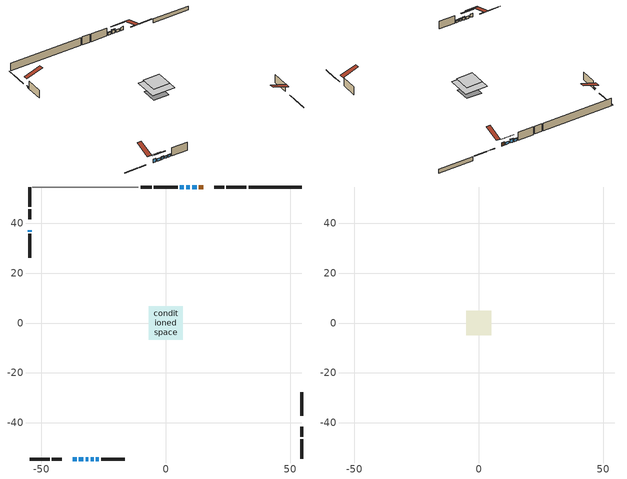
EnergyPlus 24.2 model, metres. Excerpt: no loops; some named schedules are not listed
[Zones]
conditioned space
 floor outside (Floor1 construction): -2.04,-2.04 -2.04,2.04 2.04,2.04 2.04,-2.04 z0.61
 floor adiabatic (AdiabaticFloorConstruction): -6.75,-6.75 -6.75,6.75 6.75,6.75 6.75,-6.75 z3.05
 floor foundation (Slab1 construction): -4.58,-4.58 -4.58,4.58 4.58,4.58 4.58,-4.58 z-1.83
 wall outside (RimJoist1 construction): 32.4,54.66 24.4,54.66 / -54.66,-54.66 -46.66,-54.66 / -54.66,54.66 -54.66,46.66 / 54.66,-54.66 54.66,-46.66 z0.61:0.91
 wall outside (RimJoist2 construction): 23.47,54.66 19.47,54.66 / -45.73,-54.66 -41.73,-54.66 / -54.66,45.73 -54.66,41.73 / 54.66,-45.73 54.66,-41.73 z0.61:0.91
 wall outside (AdiabaticWallConstruction 1): 15.07,54.66 13.33,54.66 z0.61:2.64
 wall outside (AdiabaticWallConstruction): 12.4,54.66 10.62,54.66 / -34.88,-54.66 -33.1,-54.66 / -32.17,-54.66 -31.15,-54.66 / 7.24,54.66 5.72,54.66 z0.61:2.13; -54.66,37.33 -54.66,36.72 z0.61:1.37; -37.33,-54.66 -35.81,-54.66 / 9.7,54.66 8.17,54.66 z0.61:2.74; -30.23,-54.66 -29,-54.66 / -28.08,-54.66 -26.86,-54.66 z0.61:1.83
 wall outside (Wall1 construction): 4.79,54.66 -4.72,54.66 / -25.93,-54.66 -16.41,-54.66 / -54.66,35.79 -54.66,26.28 / 54.66,-37.33 54.66,-27.82 z0.61:5.49
 wall foundation (FoundationWall1 construction): 54.66,54.66 33.33,54.66 z-1.83:0.61
 wall othersidecoefficients (Wall3 construction): -5.65,54.66 -10.08,54.66 z0.61:5.49
 wall adiabatic (Wall4 construction): -11.01,54.66 -53.73,54.66 z0.61:5.49
 window (WindowConstruction): 12.4,54.66 10.62,54.66 z0.61:2.13
 window (WindowConstruction 8): -54.66,37.33 -54.66,36.72 z0.61:1.37
 window (WindowConstruction 1): -37.33,-54.66 -35.81,-54.66 z0.61:2.74
 window (WindowConstruction 2): -34.88,-54.66 -33.1,-54.66 z0.61:2.13
 window (WindowConstruction 3): -32.17,-54.66 -31.15,-54.66 z0.61:2.13
 window (WindowConstruction 4): 9.7,54.66 8.17,54.66 z0.61:2.74
 window (WindowConstruction 5): 7.24,54.66 5.72,54.66 z0.61:2.13
 window (WindowConstruction 6): -30.22,-54.66 -29,-54.66 z0.61:1.83
 window (WindowConstruction 7): -28.08,-54.66 -26.86,-54.66 z0.61:1.83
 door (Door): 15.07,54.66 13.33,54.66 z0.61:2.64
 ceiling adiabatic (AdiabaticFloorConstruction): 6.75,-6.75 6.75,6.75 -6.75,6.75 -6.75,-6.75 z3.05
attic - vented
 floor to conditioned space (Floor2 construction Reversed): -4.95,-4.95 -4.95,4.95 4.95,4.95 4.95,-4.95 z5.49
 roof outside (Roof1 construction): 15.99,54.66,5.49 15.99,45.01,8.7 18.54,45.01,8.7 18.54,54.66,5.49; -38.26,-54.66,5.49 -38.26,-45.01,8.7 -40.8,-45.01,8.7 -40.8,-54.66,5.49; -54.66,38.26,5.49 -45.01,38.26,8.7 -45.01,40.8,8.7 -54.66,40.8,5.49; 54.66,-38.26,5.49 45.01,-38.26,8.7 45.01,-40.8,8.7 54.66,-40.8,5.49
shading: 7.57,54.66 15.45,54.66 15.45,54.96 7.57,54.96 z5.19; -54.66,36.42 -54.66,37.63 -54.96,37.63 -54.96,36.42 z1.67; -32.76,-54.66 -40.38,-54.66 -40.38,-54.96 -32.76,-54.96 z5.79; -30.05,-54.66 -37.93,-54.66 -37.93,-54.96 -30.05,-54.96 z5.19; -30.85,-54.66 -32.47,-54.66 -32.47,-54.96 -30.85,-54.96 z2.43; 7.87,54.66 9.99,54.66 9.99,54.96 7.87,54.96 z3.04; 5.42,54.66 7.54,54.66 7.54,54.96 5.42,54.96 z2.43; -28.71,-54.66 -30.52,-54.66 -30.52,-54.96 -28.71,-54.96 z2.13; -26.56,-54.66 -28.37,-54.66 -28.37,-54.96 -26.56,-54.96 z2.13
[Building]
Building 1: Terrain=Suburbs
[Site:Location]
Toronto City Centre_ON: Latitude {deg}=43.63; Longitude {deg}=-79.39; Time Zone {hr}=-5; Elevation {m}=77; Keep Site Location Information=Yes
[Site:GroundTemperature:Shallow]
5.01852, 3.26908, 3.12898, 3.95918, 7.29196, 10.6092, 13.4851, 15.3069, 15.4617, 13.9799, 11.1774, 7.9619
[Site:WaterMainsTemperature]
Calculation Method=Schedule; Temperature Schedule=mains temperature schedule
[Material] Roughness=Rough; Thermal Absorptance=0.9
Name | Thickness {m} | Conductivity {W/m-K} | Density {kg/m3} | Specific Heat {J/kg-K} | Solar Absorptance | Visible Absorptance
asphalt or fiberglass shingles | 0.00635 | 0.162714 | 1121.4 | 1465.45 | 0.4 | 0.4
ceiling stud and cavity | 0.1397 | 0.0798161 | 65.682 | 1177.47 | 0.7 | 0.7
concrete 4.0 in. | 0.1016 | 1.803125 | 2242.8 | 837.4 | 0.7 | 0.7
concrete 8.0 in. | 0.2032 | 1.803125 | 2242.8 | 837.4 | 0.7 | 0.7
door material | 0.04445 | 0.053851 | 512.64 | 1214.23 | 0.7 | 0.7
exterior vertical ins | 0.0460229 | 0.029427 | 32.04 | 1214.23 | 0.7 | 0.7
floor covering | 0.0127 | 0.0433444 | 54.468 | 1339.84 | 0.6 | 0.6
floor rigid ins | 0.051816 | 0.029427 | 32.04 | 1214.23 | 0.7 | 0.7
floor rigid ins 1; wall rigid ins | 0.512978 | 0.029427 | 32.04 | 1214.23 | 0.7 | 0.7
floor stud and cavity | 0.1397 | 0.326227 | 92.3553 | 1139.71 | 0.7 | 0.7
floor stud and cavity 1 | 0.1397 | 1.75129 | 37.0049 | 1207.88 | 0.7 | 0.7
furniture material conditioned space 1 | 0.1524 | 0.115458 | 640.8 | 1214.23 | 0.6 | 0.6
gypsum board | 0.0127 | 0.160291 | 801 | 837.4 | 0.6 | 0.6
gypsum board 1 | 0.0127 | 0.160291 | 801 | 837.4 | 0.7 | 0.7
osb sheathing 0.5 in. | 0.0127 | 0.115458 | 512.64 | 1214.23 | 0.7 | 0.7
osb sheathing 0.5 in. 1 | 0.0127 | 0.115458 | 512.64 | 1214.23 | 0.4 | 0.4
osb sheathing 0.75 in. | 0.01905 | 0.115458 | 512.64 | 1214.23 | 0.7 | 0.7
osb sheathing 2.0 in. | 0.0508 | 0.115458 | 512.64 | 1214.23 | 0.7 | 0.7
rim joist stud and cavity | 0.0508 | 0.0451784 | 125.044 | 1163.47 | 0.6 | 0.6
rim joist stud and cavity 1 | 0.0508 | 0.0293914 | 125.044 | 1163.47 | 0.6 | 0.6
wall stud and cavity | 0.1397 | 0.0804648 | 139.0536 | 1170.24 | 0.7 | 0.7
wall stud and cavity 1 | 0.1397 | 0.0741102 | 139.0536 | 1170.24 | 0.7 | 0.7
wall stud and cavity 2 | 0.1397 | 0.0735604 | 139.0536 | 1170.24 | 0.7 | 0.7
wall stud and cavity 3 | 0.0889 | 0.380278 | 52.3479 | 1209.89 | 0.7 | 0.7
wall stud and cavity 4 | 0.0889 | 0.391764 | 83.0341 | 1211.67 | 0.7 | 0.7
wood siding | 0.0254 | 0.102417 | 544.68 | 1172.36 | 0.4 | 0.4
wood siding 1; wood siding 2; wood siding 3 | 0.0254 | 0.102417 | 544.68 | 1172.36 | 0.7 | 0.7
[WindowMaterial:SimpleGlazingSystem]
Name | U-Factor {W/m2-K} | Solar Heat Gain Coefficient
WindowMaterial | 2.38646 | 0.64
WindowMaterial 1 | 2.48015 | 0.59
WindowMaterial 2 | 2.506837 | 0.57
WindowMaterial 3 | 2.56305 | 0.57
WindowMaterial 4 | 2.45346 | 0.59
WindowMaterial 5 | 2.597685 | 0.53
WindowMaterial 6 | 2.438701 | 0.62
WindowMaterial 7 | 2.78676 | 0.41
[Construction]
AdiabaticFloorConstruction: floor stud and cavity 1, floor rigid ins 1, osb sheathing 0.75 in., floor covering
AdiabaticWallConstruction: wood siding 2, wall rigid ins, wall stud and cavity 3, gypsum board
AdiabaticWallConstruction 1: wood siding 3, wall rigid ins, wall stud and cavity 3, gypsum board
Door: door material
Floor1 construction: floor stud and cavity, floor rigid ins, osb sheathing 0.75 in., floor covering
Floor2 construction Reversed: gypsum board, ceiling stud and cavity
FoundationWall1 construction: concrete 8.0 in., gypsum board 1
furniture construction conditioned space 1: furniture material conditioned space 1
PartitionWallConstruction: gypsum board, wall stud and cavity 4, gypsum board
RimJoist1 construction: wood siding 1, osb sheathing 2.0 in., rim joist stud and cavity
RimJoist2 construction: wood siding 1, osb sheathing 2.0 in., rim joist stud and cavity 1
Roof1 construction: asphalt or fiberglass shingles
Slab1 construction: concrete 4.0 in.
Wall1 construction: wood siding, osb sheathing 0.5 in., wall stud and cavity, gypsum board
Wall3 construction: osb sheathing 0.5 in. 1, wall stud and cavity 1, gypsum board
Wall4 construction: osb sheathing 0.5 in. 1, wall stud and cavity 2, gypsum board
WindowConstruction: WindowMaterial
WindowConstruction 1; WindowConstruction 4: WindowMaterial 1
WindowConstruction 2: WindowMaterial 2
WindowConstruction 3: WindowMaterial 3
WindowConstruction 5: WindowMaterial 4
WindowConstruction 6: WindowMaterial 5
WindowConstruction 7: WindowMaterial 6
WindowConstruction 8: WindowMaterial 7
[Zone] Multiplier=1; Part of Total Floor Area=Yes
Name | Volume {m3}
attic - vented | 51.2175
conditioned space | 648.8
[Space]
Name | Zone | Volume {m3}
attic - vented 1 | attic - vented | 51.2175
conditioned space 1 | conditioned space | 648.8
[ZoneInfiltration:EffectiveLeakageArea]
infil attic - vented 1: Zone or Space=attic - vented 1; Schedule=Always On Discrete; Effective Air Leakage Area {cm2}=4130.95; Stack Coefficient=0.000223624; Wind Coefficient=1.01037e-05
[ZoneMixing]
whole house fan mix: Zone or Space=attic - vented; Schedule=Always On Continuous; Design Flow Rate Calculation Method=Flow/Zone; Design Flow Rate {m3/s}=0; Source Zone or Space=conditioned space
[SurfaceProperty:ExposedFoundationPerimeter]
Slab1: Exposed Perimeter Calculation Method=TotalExposedPerimeter; Total Exposed Perimeter {m}=21.336
[SurfaceProperty:OtherSideCoefficients]
other non-freezing space: Combined Convective/Radiative Film Coefficient {W/m2-K}=8.35; Constant Temperature Coefficient=1; External Dry-Bulb Temperature Coefficient=0; Ground Temperature Coefficient=0; Wind Speed Coefficient=0; Zone Air Temperature Coefficient=0; Constant Temperature Schedule=other non-freezing space; Previous Other Side Temperature Coefficient=0
[InternalMass] Zone or ZoneList=conditioned space; Space or SpaceList=conditioned space 1
Name | Construction | Surface Area {m2}
furniture mass conditioned space 1 | furniture construction conditioned space 1 | 113.12
partition wall mass | PartitionWallConstruction | 282.8
[Lights]
interior lighting: Zone or ZoneList or Space or SpaceList=conditioned space 1; Schedule=interior lighting schedule; Design Level Calculation Method=LightingLevel; Lighting Level {W}=343.2; Return Air Fraction=0; Fraction Radiant=0.6; Fraction Visible=0.2; Fraction Replaceable=1
[People]
occupants: Zone or ZoneList or Space or SpaceList=conditioned space 1; Number of People Schedule=occupants schedule; Number of People Calculation Method=People; Number of People=3; Fraction Radiant=0.314171; Sensible Heat Fraction=0.56303; Activity Level Schedule=occupants activity schedule; Carbon Dioxide Generation Rate {m3/s-W}=0; Enable ASHRAE 55 Comfort Warnings=No; Mean Radiant Temperature Calculation Type=EnclosureAveraged
[ElectricEquipment] Zone or ZoneList or Space or SpaceList=conditioned space 1; Design Level Calculation Method=EquipmentLevel
Name | Schedule | Design Level {W} | Fraction Latent | Fraction Radiant | Fraction Lost
clothes dryer | clothes dryer schedule | 140.772 | 0.015 | 0.081 | 0.85
clothes washer | clothes washer schedule | 32.1985 | 0.03 | 0.162 | 0.7
cooking range | cooking range schedule | 208.969 | 0.08 | 0.432 | 0.2
dishwasher | dishwasher schedule | 66.8632 | 0.3 | 0.18 | 0.4
fridge | fridge schedule | 72.9452 | 0 | 0.6 | 0
mech vent bath fan 0 | mech vent bath fan 0 schedule | 50.2 | 0 | 0 | 1
mech vent house fan | mech vent house fan schedule | 0 | 0 | 0 | 1
mech vent house fan cfis | mech vent house fan cfis schedule | 0 | 0 | 0 | 0
mech vent range fan 0 | mech vent range fan 0 schedule | 57 | 0 | 0 | 1
misc plug loads | misc plug loads schedule | 494.7 | 0.045 | 0.513 | 0.1
whole house fan | Always On Discrete | 0 | 0 | 0 | 1
[OtherEquipment] Zone or ZoneList or Space or SpaceList=conditioned space 1; Design Level Calculation Method=EquipmentLevel
Name | Fuel Type | Schedule | Design Level {W} | Fraction Latent | Fraction Radiant | Fraction Lost
clothes dryer 1 | Electricity | clothes dryer schedule | 0 | 0.015 | 0.081 | 0.85
cooking range 1 | Electricity | cooking range schedule | 0 | 0.08 | 0.432 | 0.2
general water use latent | None | general water use schedule | 59.3978 | 1 | 0 | 0
general water use sensible | None | general water use schedule | -58.539 | 0 | 0.6 | 0
mech vent house fan latent load | None | Always On Discrete | 0 | 1 | 0 | 0
mech vent house fan sensible load | None | Always On Discrete | 0 | 0 | 0 | 0
water heater energy adjustment1 | NaturalGas | Always On Discrete | 0.01 | 0 | 0 | 1
[ZoneInfiltration:DesignFlowRate] Zone or ZoneList or Space or SpaceList=conditioned space 1; Schedule=Always On Discrete; Design Flow Rate Calculation Method=Flow/Zone; Design Flow Rate {m3/s}=0
infil flow; natural vent flow; whole house fan flow
[AvailabilityManager:Scheduled]
central ac and furnace airloop Availability Manager: Schedule=Always On Discrete
[Foundation:Kiva]
Foundation Kiva 1: Initial Indoor Air Temperature {C}=18; Wall Height Above Grade {m}=0.609996; Wall Depth Below Slab {m}=0.2032; Custom Block Material Name 1=exterior vertical ins; Custom Block Depth 1 {m}=2.43998; Custom Block X Position 1 {m}=0.2159; Custom Block Z Position 1 {m}=0
[Foundation:Kiva:Settings]
Soil Conductivity {W/m-K}=0.849921; Soil Density {kg/m3}=1842.3; Soil Specific Heat {J/kg-K}=418.7; Ground Solar Absorptivity=0.9; Ground Thermal Absorptivity=0.9; Ground Surface Roughness {m}=0.03; Far-Field Width {m}=40; Deep-Ground Boundary Condition=ZeroFlux; Deep-Ground Depth {m}=40; Minimum Cell Dimension {m}=0.2; Maximum Cell Growth Coefficient=3; Simulation Timestep=Timestep
[Exterior:Lights]
exterior lighting: Schedule=exterior lighting schedule; Design Level {W}=75.6
[EnergyManagementSystem:GlobalVariable]
central_ac_and_furnace_airloop_Fan_RTF
infil_program_Qfan
infil_program_Qinf
natural_vent_program_Qnv
natural_vent_program_Qwhf
[EnergyManagementSystem:Sensor]
Name | Output:Variable or Output:Meter Index Key | Output:Variable or Output:Meter
airflow_gain | infil flow | Infiltration Sensible Heat Gain Energy
airflow_gain_1 | natural vent flow | Infiltration Sensible Heat Gain Energy
airflow_gain_2 | whole house fan flow | Infiltration Sensible Heat Gain Energy
airflow_loss | infil flow | Infiltration Sensible Heat Loss Energy
airflow_loss_1 | natural vent flow | Infiltration Sensible Heat Loss Energy
airflow_loss_2 | whole house fan flow | Infiltration Sensible Heat Loss Energy
clg_load_cond |  | Cooling:EnergyTransfer:Zone:CONDITIONED SPACE
clg_sp_s; clg_sp_s_1 | cooling setpoint | Schedule Value
clothes_dryer_exhaust_0_sch_s | clothes dryer exhaust 0 schedule | Schedule Value
cool_season | cooling season schedule | Schedule Value
htg_load_cond |  | Heating:EnergyTransfer:Zone:CONDITIONED SPACE
htg_sp_s; htg_sp_s_1 | heating setpoint | Schedule Value
ig_ee_conv | clothes dryer | Electric Equipment Convective Heating Energy
ig_ee_conv_2 | cooking range | Electric Equipment Convective Heating Energy
ig_ee_conv_4 | fridge | Electric Equipment Convective Heating Energy
ig_ee_conv_5 | misc plug loads | Electric Equipment Convective Heating Energy
ig_ee_conv_6 | whole house fan | Electric Equipment Convective Heating Energy
ig_ee_rad | clothes dryer | Electric Equipment Radiant Heating Energy
ig_ee_rad_2 | cooking range | Electric Equipment Radiant Heating Energy
ig_ee_rad_4 | fridge | Electric Equipment Radiant Heating Energy
ig_ee_rad_5 | misc plug loads | Electric Equipment Radiant Heating Energy
ig_ee_rad_6 | whole house fan | Electric Equipment Radiant Heating Energy
ig_lgt_conv | interior lighting | Lights Convective Heating Energy
ig_lgt_rad | interior lighting | Lights Radiant Heating Energy
ig_lgt_vis | interior lighting | Lights Visible Radiation Heating Energy
ig_oe_conv | clothes dryer 1 | Other Equipment Convective Heating Energy
ig_oe_conv_1 | cooking range 1 | Other Equipment Convective Heating Energy
ig_oe_conv_2 | general water use latent | Other Equipment Convective Heating Energy
ig_oe_conv_3 | general water use sensible | Other Equipment Convective Heating Energy
ig_oe_conv_4 | water heater energy adjustment1 | Other Equipment Convective Heating Energy
ig_oe_rad | clothes dryer 1 | Other Equipment Radiant Heating Energy
ig_oe_rad_1 | cooking range 1 | Other Equipment Radiant Heating Energy
ig_oe_rad_2 | general water use latent | Other Equipment Radiant Heating Energy
ig_oe_rad_3 | general water use sensible | Other Equipment Radiant Heating Energy
ig_oe_rad_4 | water heater energy adjustment1 | Other Equipment Radiant Heating Energy
ig_ppl_conv | occupants | People Convective Heating Energy
ig_ppl_rad | occupants | People Radiant Heating Energy
im_conv | furniture mass conditioned space 1 | Surface Inside Face Convection Heat Gain Energy
im_conv_1 | partition wall mass | Surface Inside Face Convection Heat Gain Energy
im_ig | furniture mass conditioned space 1 | Surface Inside Face Internal Gains Radiation Heat Gain Energy
im_ig_1 | partition wall mass | Surface Inside Face Internal Gains Radiation Heat Gain Energy
im_lgt | furniture mass conditioned space 1 | Surface Inside Face Lights Radiation Heat Gain Energy
im_lgt_1 | partition wall mass | Surface Inside Face Lights Radiation Heat Gain Energy
im_sol | furniture mass conditioned space 1 | Surface Inside Face Solar Radiation Heat Gain Energy
im_sol_1 | partition wall mass | Surface Inside Face Solar Radiation Heat Gain Energy
im_surf | furniture mass conditioned space 1 | Surface Inside Face Net Surface Thermal Radiation Heat Gain Energy
im_surf_1 | partition wall mass | Surface Inside Face Net Surface Thermal Radiation Heat Gain Energy
mech_vent_bath_fan_0_sch_s | mech vent bath fan 0 schedule | Schedule Value
mech_vent_range_fan_0_sch_s | mech vent range fan 0 schedule | Schedule Value
mv_conv | mech vent bath fan 0 | Electric Equipment Convective Heating Energy
mv_conv_1 | mech vent house fan | Electric Equipment Convective Heating Energy
mv_conv_2 | mech vent house fan cfis | Electric Equipment Convective Heating Energy
mv_conv_3 | mech vent range fan 0 | Electric Equipment Convective Heating Energy
mv_conv_4 | mech vent house fan latent load | Other Equipment Convective Heating Energy
mv_conv_5 | mech vent house fan sensible load | Other Equipment Convective Heating Energy
mv_rad | mech vent bath fan 0 | Electric Equipment Radiant Heating Energy
mv_rad_1 | mech vent house fan | Electric Equipment Radiant Heating Energy
mv_rad_2 | mech vent house fan cfis | Electric Equipment Radiant Heating Energy
mv_rad_3 | mech vent range fan 0 | Electric Equipment Radiant Heating Energy
mv_rad_4 | mech vent house fan latent load | Other Equipment Radiant Heating Energy
mv_rad_5 | mech vent house fan sensible load | Other Equipment Radiant Heating Energy
natural_vent_s | natural vent schedule | Schedule Value
oa_temp |  | Site Outdoor Air Drybulb Temperature
out_pb_s |  | Site Outdoor Air Barometric Pressure
out_wt_s |  | Site Outdoor Air Humidity Ratio
site_vw_s |  | Site Wind Speed
ss_back_out | Window1 | Surface Window Shortwave from Zone Back Out Window Heat Transfer Rate
ss_back_out_1 | Window10 | Surface Window Shortwave from Zone Back Out Window Heat Transfer Rate
ss_back_out_2 | Window2 | Surface Window Shortwave from Zone Back Out Window Heat Transfer Rate
ss_back_out_3 | Window3 | Surface Window Shortwave from Zone Back Out Window Heat Transfer Rate
ss_back_out_4 | Window4 | Surface Window Shortwave from Zone Back Out Window Heat Transfer Rate
ss_back_out_5 | Window5 | Surface Window Shortwave from Zone Back Out Window Heat Transfer Rate
ss_back_out_6 | Window6 | Surface Window Shortwave from Zone Back Out Window Heat Transfer Rate
ss_back_out_7 | Window8 | Surface Window Shortwave from Zone Back Out Window Heat Transfer Rate
ss_back_out_8 | Window9 | Surface Window Shortwave from Zone Back Out Window Heat Transfer Rate
ss_conv | Door1 | Surface Inside Face Convection Heat Gain Energy
ss_conv_1 | Window1 | Surface Inside Face Convection Heat Gain Energy
ss_conv_2 | Window10 | Surface Inside Face Convection Heat Gain Energy
ss_conv_3 | Window2 | Surface Inside Face Convection Heat Gain Energy
ss_conv_4 | Window3 | Surface Inside Face Convection Heat Gain Energy
ss_conv_5 | Window4 | Surface Inside Face Convection Heat Gain Energy
ss_conv_6 | Window5 | Surface Inside Face Convection Heat Gain Energy
ss_conv_7 | Window6 | Surface Inside Face Convection Heat Gain Energy
ss_conv_8 | Window8 | Surface Inside Face Convection Heat Gain Energy
ss_conv_9 | Window9 | Surface Inside Face Convection Heat Gain Energy
ss_ig | Door1 | Surface Inside Face Internal Gains Radiation Heat Gain Energy
ss_ig_1 | Window1 | Surface Inside Face Internal Gains Radiation Heat Gain Energy
ss_ig_2 | Window10 | Surface Inside Face Internal Gains Radiation Heat Gain Energy
ss_ig_3 | Window2 | Surface Inside Face Internal Gains Radiation Heat Gain Energy
ss_ig_4 | Window3 | Surface Inside Face Internal Gains Radiation Heat Gain Energy
ss_ig_5 | Window4 | Surface Inside Face Internal Gains Radiation Heat Gain Energy
ss_ig_6 | Window5 | Surface Inside Face Internal Gains Radiation Heat Gain Energy
ss_ig_7 | Window6 | Surface Inside Face Internal Gains Radiation Heat Gain Energy
ss_ig_8 | Window8 | Surface Inside Face Internal Gains Radiation Heat Gain Energy
ss_ig_9 | Window9 | Surface Inside Face Internal Gains Radiation Heat Gain Energy
ss_lgt | Door1 | Surface Inside Face Lights Radiation Heat Gain Energy
ss_sol | Door1 | Surface Inside Face Solar Radiation Heat Gain Energy
ss_surf | Door1 | Surface Inside Face Net Surface Thermal Radiation Heat Gain Energy
ss_surf_1 | Window1 | Surface Inside Face Net Surface Thermal Radiation Heat Gain Energy
ss_surf_2 | Window10 | Surface Inside Face Net Surface Thermal Radiation Heat Gain Energy
ss_surf_3 | Window2 | Surface Inside Face Net Surface Thermal Radiation Heat Gain Energy
ss_surf_4 | Window3 | Surface Inside Face Net Surface Thermal Radiation Heat Gain Energy
ss_surf_5 | Window4 | Surface Inside Face Net Surface Thermal Radiation Heat Gain Energy
ss_surf_6 | Window5 | Surface Inside Face Net Surface Thermal Radiation Heat Gain Energy
ss_surf_7 | Window6 | Surface Inside Face Net Surface Thermal Radiation Heat Gain Energy
ss_surf_8 | Window8 | Surface Inside Face Net Surface Thermal Radiation Heat Gain Energy
ss_surf_9 | Window9 | Surface Inside Face Net Surface Thermal Radiation Heat Gain Energy
ss_trans_in | Window1 | Surface Window Transmitted Solar Radiation Rate
ss_trans_in_1 | Window10 | Surface Window Transmitted Solar Radiation Rate
ss_trans_in_2 | Window2 | Surface Window Transmitted Solar Radiation Rate
ss_trans_in_3 | Window3 | Surface Window Transmitted Solar Radiation Rate
ss_trans_in_4 | Window4 | Surface Window Transmitted Solar Radiation Rate
ss_trans_in_5 | Window5 | Surface Window Transmitted Solar Radiation Rate
ss_trans_in_6 | Window6 | Surface Window Transmitted Solar Radiation Rate
ss_trans_in_7 | Window8 | Surface Window Transmitted Solar Radiation Rate
ss_trans_in_8 | Window9 | Surface Window Transmitted Solar Radiation Rate
ss_trans_out | Window1 | Surface Inside Face Initial Transmitted Diffuse Transmitted Out Window Solar Radiation Rate
ss_trans_out_1 | Window10 | Surface Inside Face Initial Transmitted Diffuse Transmitted Out Window Solar Radiation Rate
ss_trans_out_2 | Window2 | Surface Inside Face Initial Transmitted Diffuse Transmitted Out Window Solar Radiation Rate
ss_trans_out_3 | Window3 | Surface Inside Face Initial Transmitted Diffuse Transmitted Out Window Solar Radiation Rate
ss_trans_out_4 | Window4 | Surface Inside Face Initial Transmitted Diffuse Transmitted Out Window Solar Radiation Rate
ss_trans_out_5 | Window5 | Surface Inside Face Initial Transmitted Diffuse Transmitted Out Window Solar Radiation Rate
ss_trans_out_6 | Window6 | Surface Inside Face Initial Transmitted Diffuse Transmitted Out Window Solar Radiation Rate
ss_trans_out_7 | Window8 | Surface Inside Face Initial Transmitted Diffuse Transmitted Out Window Solar Radiation Rate
ss_trans_out_8 | Window9 | Surface Inside Face Initial Transmitted Diffuse Transmitted Out Window Solar Radiation Rate
s_conv | Floor1 | Surface Inside Face Convection Heat Gain Energy
s_conv_1 | Floor2 | Surface Inside Face Convection Heat Gain Energy
s_conv_10 | RimJoist2:180 | Surface Inside Face Convection Heat Gain Energy
s_conv_11 | RimJoist2:270 | Surface Inside Face Convection Heat Gain Energy
s_conv_12 | RimJoist2:90 | Surface Inside Face Convection Heat Gain Energy
s_conv_13 | Slab1 | Surface Inside Face Convection Heat Gain Energy
s_conv_14 | Wall1:0 | Surface Inside Face Convection Heat Gain Energy
s_conv_15 | Wall1:180 | Surface Inside Face Convection Heat Gain Energy
s_conv_16 | Wall1:270 | Surface Inside Face Convection Heat Gain Energy
s_conv_17 | Wall1:90 | Surface Inside Face Convection Heat Gain Energy
s_conv_18 | Wall3 | Surface Inside Face Convection Heat Gain Energy
s_conv_19 | Wall4 | Surface Inside Face Convection Heat Gain Energy
s_conv_2 | FoundationWall1 | Surface Inside Face Convection Heat Gain Energy
s_conv_3 | inferred conditioned ceiling | Surface Inside Face Convection Heat Gain Energy
s_conv_4 | inferred conditioned floor | Surface Inside Face Convection Heat Gain Energy
s_conv_5 | RimJoist1:0 | Surface Inside Face Convection Heat Gain Energy
s_conv_6 | RimJoist1:180 | Surface Inside Face Convection Heat Gain Energy
s_conv_7 | RimJoist1:270 | Surface Inside Face Convection Heat Gain Energy
s_conv_8 | RimJoist1:90 | Surface Inside Face Convection Heat Gain Energy
s_conv_9 | RimJoist2:0 | Surface Inside Face Convection Heat Gain Energy
s_ig | Floor1 | Surface Inside Face Internal Gains Radiation Heat Gain Energy
s_ig_1 | Floor2 | Surface Inside Face Internal Gains Radiation Heat Gain Energy
s_ig_10 | RimJoist2:180 | Surface Inside Face Internal Gains Radiation Heat Gain Energy
s_ig_11 | RimJoist2:270 | Surface Inside Face Internal Gains Radiation Heat Gain Energy
s_ig_12 | RimJoist2:90 | Surface Inside Face Internal Gains Radiation Heat Gain Energy
s_ig_13 | Slab1 | Surface Inside Face Internal Gains Radiation Heat Gain Energy
s_ig_14 | Wall1:0 | Surface Inside Face Internal Gains Radiation Heat Gain Energy
s_ig_15 | Wall1:180 | Surface Inside Face Internal Gains Radiation Heat Gain Energy
s_ig_16 | Wall1:270 | Surface Inside Face Internal Gains Radiation Heat Gain Energy
s_ig_17 | Wall1:90 | Surface Inside Face Internal Gains Radiation Heat Gain Energy
s_ig_18 | Wall3 | Surface Inside Face Internal Gains Radiation Heat Gain Energy
s_ig_19 | Wall4 | Surface Inside Face Internal Gains Radiation Heat Gain Energy
s_ig_2 | FoundationWall1 | Surface Inside Face Internal Gains Radiation Heat Gain Energy
s_ig_3 | inferred conditioned ceiling | Surface Inside Face Internal Gains Radiation Heat Gain Energy
